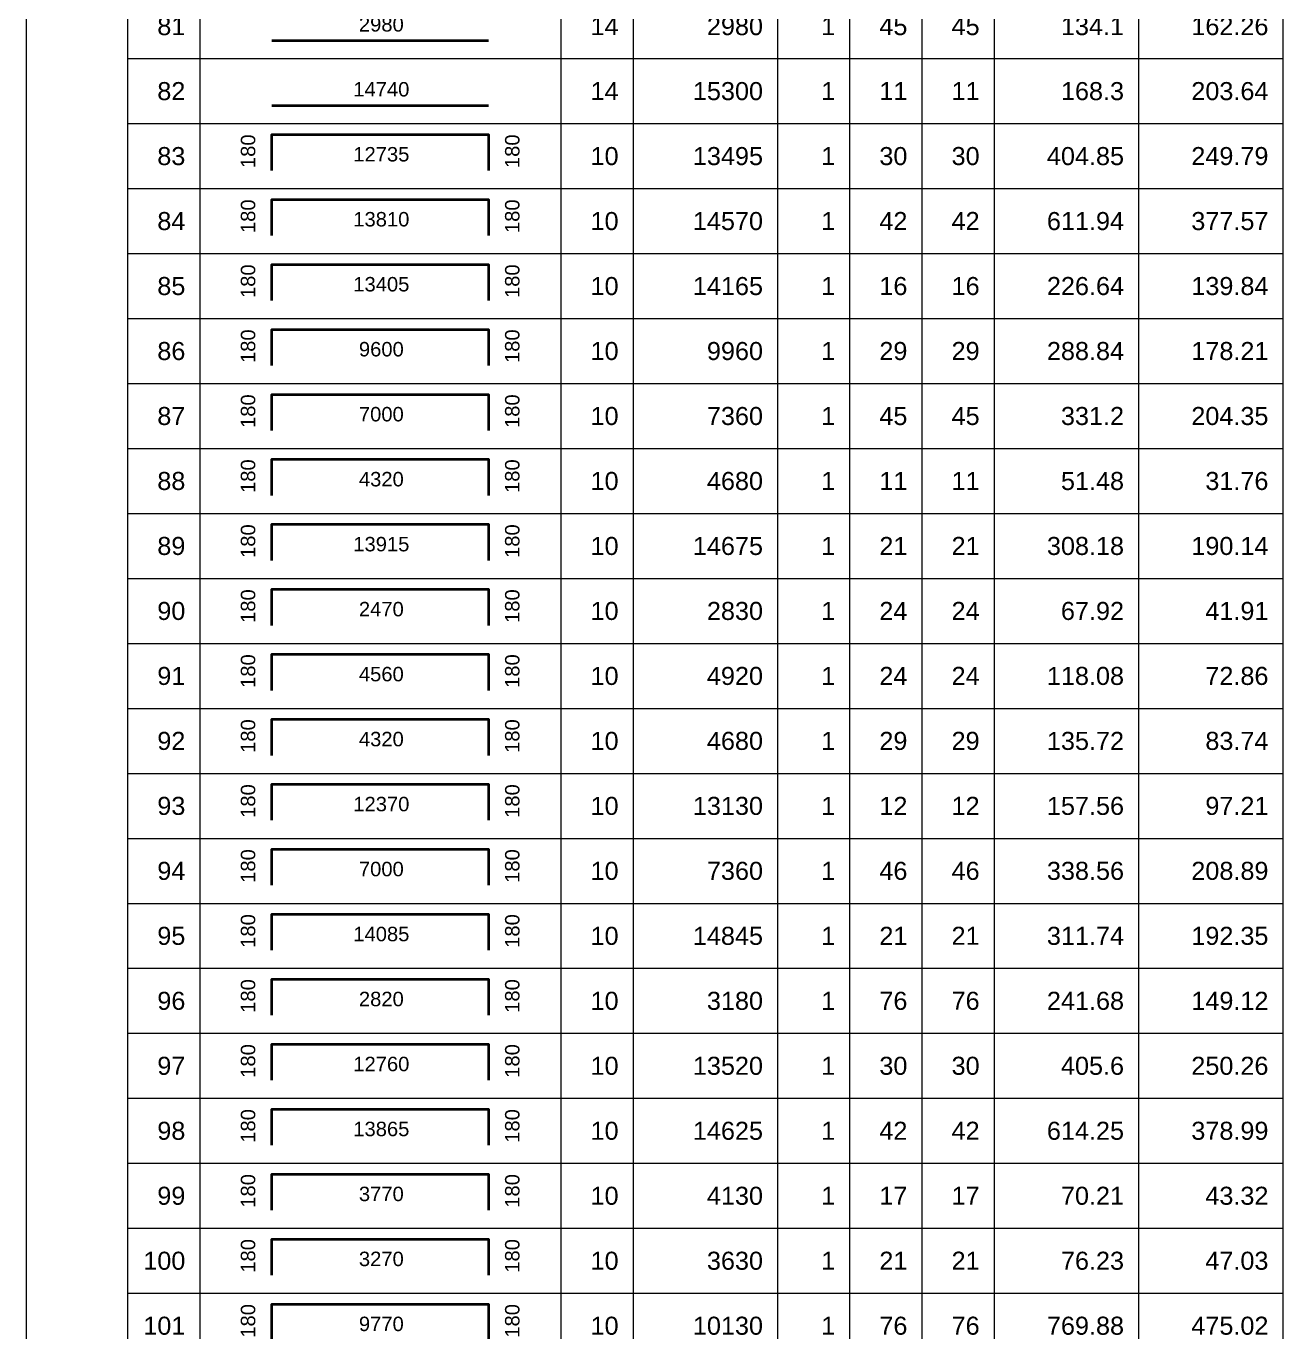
# Model space of a CAD drawing. Header units: millimetres. Extents: x -179076 to 505271, y -35502 to 114955.
# Drawn here: x -34433 to -17028, y 21562 to 39648 of the extents above; entities that cross this region are included whole.
import ezdxf
from ezdxf.enums import TextEntityAlignment as Align

# ---------------------------------------------------------------- set-up
doc = ezdxf.new("R2010")
doc.units = ezdxf.units.MM
for name, color, linetype, lineweight in [('NDC_S_REBAR', 4, 'Continuous', 35), ('NDC_S_VN TEXT', 7, 'Continuous', 20), ('NDC_Table', 3, 'Continuous', 20)]:
    doc.layers.add(name, color=color, linetype=linetype, lineweight=lineweight)
doc.styles.add('ARIAL', font='arial.ttf', dxfattribs={"width": 0.8})

# ---------------------------------------------------------------- blocks, each defined once
blk = doc.blocks.new('dang01')
at = {"layer": 'NDC_S_REBAR'}
blk.add_line((3405, -650), (6405, -650), dxfattribs=at)
at = {"layer": 'NDC_Table'}
for p, q in [((0, 0), (0, -900)), ((1405, 0), (1405, -900)), ((2405, 0), (2405, -900)), ((7405, 0), (7405, -900)), ((8405, 0), (8405, -900)), ((10405, 0), (10405, -900)), ((11405, 0), (11405, -900)), ((12405, 0), (12405, -900)), ((13405, 0), (13405, -900)), ((15405, 0), (15405, -900)), ((17405, 0), (17405, -900)), ((1405, -900), (17405, -900))]:
    blk.add_line(p, q, dxfattribs=at)
at = {"layer": 'NDC_S_VN TEXT', "style": 'ARIAL'}
for p in [(2205, -450), (8205, -450), (10205, -450), (11205, -450), (12205, -450), (13205, -450), (15205, -450), (17205, -450)]:
    blk.add_attdef('D03', text='', height=250, dxfattribs=at).set_placement(p, align=Align.MIDDLE_RIGHT)
blk.add_attdef('00000000', text='', height=200, dxfattribs=at).set_placement((4920, -425), align=Align.MIDDLE_CENTER)
blk = doc.blocks.new('dang04')
at = {"layer": 'NDC_S_REBAR'}
blk.add_lwpolyline([(3405, -650), (3405, -150), (6405, -150), (6405, -650)], dxfattribs=at)
at = {"layer": 'NDC_Table'}
for p, q in [((0, 0), (0, -900)), ((1405, 0), (1405, -900)), ((2405, 0), (2405, -900)), ((7405, 0), (7405, -900)), ((8405, 0), (8405, -900)), ((10405, 0), (10405, -900)), ((11405, 0), (11405, -900)), ((12405, 0), (12405, -900)), ((13405, 0), (13405, -900)), ((15405, 0), (15405, -900)), ((17405, 0), (17405, -900)), ((1405, -900), (17405, -900))]:
    blk.add_line(p, q, dxfattribs=at)
at = {"layer": 'NDC_S_VN TEXT', "style": 'ARIAL'}
for p in [(3073, -150), (6733, -150)]:
    blk.add_attdef('D03', text='', height=200, rotation=90, dxfattribs=at).set_placement(p, align=Align.MIDDLE_RIGHT)
for p in [(2205, -450), (8205, -450), (10205, -450), (11205, -450), (12205, -450), (13205, -450), (15205, -450), (17205, -450)]:
    blk.add_attdef('D03', text='', height=250, dxfattribs=at).set_placement(p, align=Align.MIDDLE_RIGHT)
blk.add_attdef('D03', text='', height=200, dxfattribs=at).set_placement((4920, -425), align=Align.MIDDLE_CENTER)

msp = doc.modelspace()

# ---------------------------------------------------------------- block references
at = {"layer": 'NDC_Table'}
ref = msp.add_blockref('dang01', (-34433.5, 40097.7), dxfattribs=at)
ref.add_attrib('D03', '81', dxfattribs={"layer": 'NDC_S_VN TEXT', "height": 250, "style": 'ARIAL'}).set_placement((-32228.2, 39647.7), align=Align.MIDDLE_RIGHT)
ref.add_attrib('00000000', '2980', dxfattribs={"layer": 'NDC_S_VN TEXT', "height": 200, "style": 'ARIAL'}).set_placement((-29513.9, 39673), align=Align.MIDDLE_CENTER)
ref.add_attrib('D03', '14', dxfattribs={"layer": 'NDC_S_VN TEXT', "height": 250, "style": 'ARIAL'}).set_placement((-26228.2, 39647.7), align=Align.MIDDLE_RIGHT)
ref.add_attrib('D03', '2980', dxfattribs={"layer": 'NDC_S_VN TEXT', "height": 250, "style": 'ARIAL'}).set_placement((-24228.2, 39647.7), align=Align.MIDDLE_RIGHT)
ref.add_attrib('D03', '1', dxfattribs={"layer": 'NDC_S_VN TEXT', "height": 250, "style": 'ARIAL'}).set_placement((-23228.2, 39647.7), align=Align.MIDDLE_RIGHT)
ref.add_attrib('D03', '45', dxfattribs={"layer": 'NDC_S_VN TEXT', "height": 250, "style": 'ARIAL'}).set_placement((-22228.2, 39647.7), align=Align.MIDDLE_RIGHT)
ref.add_attrib('D03', '45', dxfattribs={"layer": 'NDC_S_VN TEXT', "height": 250, "style": 'ARIAL'}).set_placement((-21228.2, 39648.1), align=Align.MIDDLE_RIGHT)
ref.add_attrib('D03', '134.1', dxfattribs={"layer": 'NDC_S_VN TEXT', "height": 250, "style": 'ARIAL'}).set_placement((-19228.2, 39647.7), align=Align.MIDDLE_RIGHT)
ref.add_attrib('D03', '162.26', dxfattribs={"layer": 'NDC_S_VN TEXT', "height": 250, "style": 'ARIAL'}).set_placement((-17228.2, 39647.7), align=Align.MIDDLE_RIGHT)
ref = msp.add_blockref('dang01', (-34433.5, 39197.7), dxfattribs=at)
ref.add_attrib('D03', '82', dxfattribs={"layer": 'NDC_S_VN TEXT', "height": 250, "style": 'ARIAL'}).set_placement((-32228.2, 38747.7), align=Align.MIDDLE_RIGHT)
ref.add_attrib('00000000', '14740', dxfattribs={"layer": 'NDC_S_VN TEXT', "height": 200, "style": 'ARIAL'}).set_placement((-29513.9, 38773), align=Align.MIDDLE_CENTER)
ref.add_attrib('D03', '14', dxfattribs={"layer": 'NDC_S_VN TEXT', "height": 250, "style": 'ARIAL'}).set_placement((-26228.2, 38747.7), align=Align.MIDDLE_RIGHT)
ref.add_attrib('D03', '15300', dxfattribs={"layer": 'NDC_S_VN TEXT', "height": 250, "style": 'ARIAL'}).set_placement((-24228.2, 38747.7), align=Align.MIDDLE_RIGHT)
ref.add_attrib('D03', '1', dxfattribs={"layer": 'NDC_S_VN TEXT', "height": 250, "style": 'ARIAL'}).set_placement((-23228.2, 38747.7), align=Align.MIDDLE_RIGHT)
ref.add_attrib('D03', '11', dxfattribs={"layer": 'NDC_S_VN TEXT', "height": 250, "style": 'ARIAL'}).set_placement((-22228.2, 38747.7), align=Align.MIDDLE_RIGHT)
ref.add_attrib('D03', '11', dxfattribs={"layer": 'NDC_S_VN TEXT', "height": 250, "style": 'ARIAL'}).set_placement((-21228.2, 38748.1), align=Align.MIDDLE_RIGHT)
ref.add_attrib('D03', '168.3', dxfattribs={"layer": 'NDC_S_VN TEXT', "height": 250, "style": 'ARIAL'}).set_placement((-19228.2, 38747.7), align=Align.MIDDLE_RIGHT)
ref.add_attrib('D03', '203.64', dxfattribs={"layer": 'NDC_S_VN TEXT', "height": 250, "style": 'ARIAL'}).set_placement((-17228.2, 38747.7), align=Align.MIDDLE_RIGHT)
ref = msp.add_blockref('dang04', (-34433.5, 38297.7), dxfattribs=at)
ref.add_attrib('D03', '83', dxfattribs={"layer": 'NDC_S_VN TEXT', "height": 250, "style": 'ARIAL'}).set_placement((-32228.2, 37847.7), align=Align.MIDDLE_RIGHT)
ref.add_attrib('D03', '180', dxfattribs={"layer": 'NDC_S_VN TEXT', "height": 200, "rotation": 90, "style": 'ARIAL'}).set_placement((-31360.1, 38147.7), align=Align.MIDDLE_RIGHT)
ref.add_attrib('D03', '12735', dxfattribs={"layer": 'NDC_S_VN TEXT', "height": 200, "style": 'ARIAL'}).set_placement((-29513.9, 37873), align=Align.MIDDLE_CENTER)
ref.add_attrib('D03', '180', dxfattribs={"layer": 'NDC_S_VN TEXT', "height": 200, "rotation": 90, "style": 'ARIAL'}).set_placement((-27701, 38147.7), align=Align.MIDDLE_RIGHT)
ref.add_attrib('D03', '10', dxfattribs={"layer": 'NDC_S_VN TEXT', "height": 250, "style": 'ARIAL'}).set_placement((-26228.2, 37847.7), align=Align.MIDDLE_RIGHT)
ref.add_attrib('D03', '13495', dxfattribs={"layer": 'NDC_S_VN TEXT', "height": 250, "style": 'ARIAL'}).set_placement((-24228.2, 37847.7), align=Align.MIDDLE_RIGHT)
ref.add_attrib('D03', '1', dxfattribs={"layer": 'NDC_S_VN TEXT', "height": 250, "style": 'ARIAL'}).set_placement((-23228.2, 37847.7), align=Align.MIDDLE_RIGHT)
ref.add_attrib('D03', '30', dxfattribs={"layer": 'NDC_S_VN TEXT', "height": 250, "style": 'ARIAL'}).set_placement((-22228.2, 37847.7), align=Align.MIDDLE_RIGHT)
ref.add_attrib('D03', '30', dxfattribs={"layer": 'NDC_S_VN TEXT', "height": 250, "style": 'ARIAL'}).set_placement((-21228.2, 37848.1), align=Align.MIDDLE_RIGHT)
ref.add_attrib('D03', '404.85', dxfattribs={"layer": 'NDC_S_VN TEXT', "height": 250, "style": 'ARIAL'}).set_placement((-19228.2, 37847.7), align=Align.MIDDLE_RIGHT)
ref.add_attrib('D03', '249.79', dxfattribs={"layer": 'NDC_S_VN TEXT', "height": 250, "style": 'ARIAL'}).set_placement((-17228.2, 37847.7), align=Align.MIDDLE_RIGHT)
ref = msp.add_blockref('dang04', (-34433.5, 37397.7), dxfattribs=at)
ref.add_attrib('D03', '84', dxfattribs={"layer": 'NDC_S_VN TEXT', "height": 250, "style": 'ARIAL'}).set_placement((-32228.2, 36947.7), align=Align.MIDDLE_RIGHT)
ref.add_attrib('D03', '180', dxfattribs={"layer": 'NDC_S_VN TEXT', "height": 200, "rotation": 90, "style": 'ARIAL'}).set_placement((-31360.1, 37247.7), align=Align.MIDDLE_RIGHT)
ref.add_attrib('D03', '13810', dxfattribs={"layer": 'NDC_S_VN TEXT', "height": 200, "style": 'ARIAL'}).set_placement((-29513.9, 36973), align=Align.MIDDLE_CENTER)
ref.add_attrib('D03', '180', dxfattribs={"layer": 'NDC_S_VN TEXT', "height": 200, "rotation": 90, "style": 'ARIAL'}).set_placement((-27701, 37247.7), align=Align.MIDDLE_RIGHT)
ref.add_attrib('D03', '10', dxfattribs={"layer": 'NDC_S_VN TEXT', "height": 250, "style": 'ARIAL'}).set_placement((-26228.2, 36947.7), align=Align.MIDDLE_RIGHT)
ref.add_attrib('D03', '14570', dxfattribs={"layer": 'NDC_S_VN TEXT', "height": 250, "style": 'ARIAL'}).set_placement((-24228.2, 36947.7), align=Align.MIDDLE_RIGHT)
ref.add_attrib('D03', '1', dxfattribs={"layer": 'NDC_S_VN TEXT', "height": 250, "style": 'ARIAL'}).set_placement((-23228.2, 36947.7), align=Align.MIDDLE_RIGHT)
ref.add_attrib('D03', '42', dxfattribs={"layer": 'NDC_S_VN TEXT', "height": 250, "style": 'ARIAL'}).set_placement((-22228.2, 36947.7), align=Align.MIDDLE_RIGHT)
ref.add_attrib('D03', '42', dxfattribs={"layer": 'NDC_S_VN TEXT', "height": 250, "style": 'ARIAL'}).set_placement((-21228.2, 36948.1), align=Align.MIDDLE_RIGHT)
ref.add_attrib('D03', '611.94', dxfattribs={"layer": 'NDC_S_VN TEXT', "height": 250, "style": 'ARIAL'}).set_placement((-19228.2, 36947.7), align=Align.MIDDLE_RIGHT)
ref.add_attrib('D03', '377.57', dxfattribs={"layer": 'NDC_S_VN TEXT', "height": 250, "style": 'ARIAL'}).set_placement((-17228.2, 36947.7), align=Align.MIDDLE_RIGHT)
ref = msp.add_blockref('dang04', (-34433.5, 36497.7), dxfattribs=at)
ref.add_attrib('D03', '85', dxfattribs={"layer": 'NDC_S_VN TEXT', "height": 250, "style": 'ARIAL'}).set_placement((-32228.2, 36047.7), align=Align.MIDDLE_RIGHT)
ref.add_attrib('D03', '180', dxfattribs={"layer": 'NDC_S_VN TEXT', "height": 200, "rotation": 90, "style": 'ARIAL'}).set_placement((-31360.1, 36347.7), align=Align.MIDDLE_RIGHT)
ref.add_attrib('D03', '13405', dxfattribs={"layer": 'NDC_S_VN TEXT', "height": 200, "style": 'ARIAL'}).set_placement((-29513.9, 36073), align=Align.MIDDLE_CENTER)
ref.add_attrib('D03', '180', dxfattribs={"layer": 'NDC_S_VN TEXT', "height": 200, "rotation": 90, "style": 'ARIAL'}).set_placement((-27701, 36347.7), align=Align.MIDDLE_RIGHT)
ref.add_attrib('D03', '10', dxfattribs={"layer": 'NDC_S_VN TEXT', "height": 250, "style": 'ARIAL'}).set_placement((-26228.2, 36047.7), align=Align.MIDDLE_RIGHT)
ref.add_attrib('D03', '14165', dxfattribs={"layer": 'NDC_S_VN TEXT', "height": 250, "style": 'ARIAL'}).set_placement((-24228.2, 36047.7), align=Align.MIDDLE_RIGHT)
ref.add_attrib('D03', '1', dxfattribs={"layer": 'NDC_S_VN TEXT', "height": 250, "style": 'ARIAL'}).set_placement((-23228.2, 36047.7), align=Align.MIDDLE_RIGHT)
ref.add_attrib('D03', '16', dxfattribs={"layer": 'NDC_S_VN TEXT', "height": 250, "style": 'ARIAL'}).set_placement((-22228.2, 36047.7), align=Align.MIDDLE_RIGHT)
ref.add_attrib('D03', '16', dxfattribs={"layer": 'NDC_S_VN TEXT', "height": 250, "style": 'ARIAL'}).set_placement((-21228.2, 36048.1), align=Align.MIDDLE_RIGHT)
ref.add_attrib('D03', '226.64', dxfattribs={"layer": 'NDC_S_VN TEXT', "height": 250, "style": 'ARIAL'}).set_placement((-19228.2, 36047.7), align=Align.MIDDLE_RIGHT)
ref.add_attrib('D03', '139.84', dxfattribs={"layer": 'NDC_S_VN TEXT', "height": 250, "style": 'ARIAL'}).set_placement((-17228.2, 36047.7), align=Align.MIDDLE_RIGHT)
ref = msp.add_blockref('dang04', (-34433.5, 35597.7), dxfattribs=at)
ref.add_attrib('D03', '86', dxfattribs={"layer": 'NDC_S_VN TEXT', "height": 250, "style": 'ARIAL'}).set_placement((-32228.2, 35147.7), align=Align.MIDDLE_RIGHT)
ref.add_attrib('D03', '180', dxfattribs={"layer": 'NDC_S_VN TEXT', "height": 200, "rotation": 90, "style": 'ARIAL'}).set_placement((-31360.1, 35447.7), align=Align.MIDDLE_RIGHT)
ref.add_attrib('D03', '9600', dxfattribs={"layer": 'NDC_S_VN TEXT', "height": 200, "style": 'ARIAL'}).set_placement((-29513.9, 35173), align=Align.MIDDLE_CENTER)
ref.add_attrib('D03', '180', dxfattribs={"layer": 'NDC_S_VN TEXT', "height": 200, "rotation": 90, "style": 'ARIAL'}).set_placement((-27701, 35447.7), align=Align.MIDDLE_RIGHT)
ref.add_attrib('D03', '10', dxfattribs={"layer": 'NDC_S_VN TEXT', "height": 250, "style": 'ARIAL'}).set_placement((-26228.2, 35147.7), align=Align.MIDDLE_RIGHT)
ref.add_attrib('D03', '9960', dxfattribs={"layer": 'NDC_S_VN TEXT', "height": 250, "style": 'ARIAL'}).set_placement((-24228.2, 35147.7), align=Align.MIDDLE_RIGHT)
ref.add_attrib('D03', '1', dxfattribs={"layer": 'NDC_S_VN TEXT', "height": 250, "style": 'ARIAL'}).set_placement((-23228.2, 35147.7), align=Align.MIDDLE_RIGHT)
ref.add_attrib('D03', '29', dxfattribs={"layer": 'NDC_S_VN TEXT', "height": 250, "style": 'ARIAL'}).set_placement((-22228.2, 35147.7), align=Align.MIDDLE_RIGHT)
ref.add_attrib('D03', '29', dxfattribs={"layer": 'NDC_S_VN TEXT', "height": 250, "style": 'ARIAL'}).set_placement((-21228.2, 35148.1), align=Align.MIDDLE_RIGHT)
ref.add_attrib('D03', '288.84', dxfattribs={"layer": 'NDC_S_VN TEXT', "height": 250, "style": 'ARIAL'}).set_placement((-19228.2, 35147.7), align=Align.MIDDLE_RIGHT)
ref.add_attrib('D03', '178.21', dxfattribs={"layer": 'NDC_S_VN TEXT', "height": 250, "style": 'ARIAL'}).set_placement((-17228.2, 35147.7), align=Align.MIDDLE_RIGHT)
ref = msp.add_blockref('dang04', (-34433.5, 34697.7), dxfattribs=at)
ref.add_attrib('D03', '87', dxfattribs={"layer": 'NDC_S_VN TEXT', "height": 250, "style": 'ARIAL'}).set_placement((-32228.2, 34247.7), align=Align.MIDDLE_RIGHT)
ref.add_attrib('D03', '180', dxfattribs={"layer": 'NDC_S_VN TEXT', "height": 200, "rotation": 90, "style": 'ARIAL'}).set_placement((-31360.1, 34547.7), align=Align.MIDDLE_RIGHT)
ref.add_attrib('D03', '7000', dxfattribs={"layer": 'NDC_S_VN TEXT', "height": 200, "style": 'ARIAL'}).set_placement((-29513.9, 34273), align=Align.MIDDLE_CENTER)
ref.add_attrib('D03', '180', dxfattribs={"layer": 'NDC_S_VN TEXT', "height": 200, "rotation": 90, "style": 'ARIAL'}).set_placement((-27701, 34547.7), align=Align.MIDDLE_RIGHT)
ref.add_attrib('D03', '10', dxfattribs={"layer": 'NDC_S_VN TEXT', "height": 250, "style": 'ARIAL'}).set_placement((-26228.2, 34247.7), align=Align.MIDDLE_RIGHT)
ref.add_attrib('D03', '7360', dxfattribs={"layer": 'NDC_S_VN TEXT', "height": 250, "style": 'ARIAL'}).set_placement((-24228.2, 34247.7), align=Align.MIDDLE_RIGHT)
ref.add_attrib('D03', '1', dxfattribs={"layer": 'NDC_S_VN TEXT', "height": 250, "style": 'ARIAL'}).set_placement((-23228.2, 34247.7), align=Align.MIDDLE_RIGHT)
ref.add_attrib('D03', '45', dxfattribs={"layer": 'NDC_S_VN TEXT', "height": 250, "style": 'ARIAL'}).set_placement((-22228.2, 34247.7), align=Align.MIDDLE_RIGHT)
ref.add_attrib('D03', '45', dxfattribs={"layer": 'NDC_S_VN TEXT', "height": 250, "style": 'ARIAL'}).set_placement((-21228.2, 34248.1), align=Align.MIDDLE_RIGHT)
ref.add_attrib('D03', '331.2', dxfattribs={"layer": 'NDC_S_VN TEXT', "height": 250, "style": 'ARIAL'}).set_placement((-19228.2, 34247.7), align=Align.MIDDLE_RIGHT)
ref.add_attrib('D03', '204.35', dxfattribs={"layer": 'NDC_S_VN TEXT', "height": 250, "style": 'ARIAL'}).set_placement((-17228.2, 34247.7), align=Align.MIDDLE_RIGHT)
ref = msp.add_blockref('dang04', (-34433.5, 33797.7), dxfattribs=at)
ref.add_attrib('D03', '88', dxfattribs={"layer": 'NDC_S_VN TEXT', "height": 250, "style": 'ARIAL'}).set_placement((-32228.2, 33347.7), align=Align.MIDDLE_RIGHT)
ref.add_attrib('D03', '180', dxfattribs={"layer": 'NDC_S_VN TEXT', "height": 200, "rotation": 90, "style": 'ARIAL'}).set_placement((-31360.1, 33647.7), align=Align.MIDDLE_RIGHT)
ref.add_attrib('D03', '4320', dxfattribs={"layer": 'NDC_S_VN TEXT', "height": 200, "style": 'ARIAL'}).set_placement((-29513.9, 33373), align=Align.MIDDLE_CENTER)
ref.add_attrib('D03', '180', dxfattribs={"layer": 'NDC_S_VN TEXT', "height": 200, "rotation": 90, "style": 'ARIAL'}).set_placement((-27701, 33647.7), align=Align.MIDDLE_RIGHT)
ref.add_attrib('D03', '10', dxfattribs={"layer": 'NDC_S_VN TEXT', "height": 250, "style": 'ARIAL'}).set_placement((-26228.2, 33347.7), align=Align.MIDDLE_RIGHT)
ref.add_attrib('D03', '4680', dxfattribs={"layer": 'NDC_S_VN TEXT', "height": 250, "style": 'ARIAL'}).set_placement((-24228.2, 33347.7), align=Align.MIDDLE_RIGHT)
ref.add_attrib('D03', '1', dxfattribs={"layer": 'NDC_S_VN TEXT', "height": 250, "style": 'ARIAL'}).set_placement((-23228.2, 33347.7), align=Align.MIDDLE_RIGHT)
ref.add_attrib('D03', '11', dxfattribs={"layer": 'NDC_S_VN TEXT', "height": 250, "style": 'ARIAL'}).set_placement((-22228.2, 33347.7), align=Align.MIDDLE_RIGHT)
ref.add_attrib('D03', '11', dxfattribs={"layer": 'NDC_S_VN TEXT', "height": 250, "style": 'ARIAL'}).set_placement((-21228.2, 33348.1), align=Align.MIDDLE_RIGHT)
ref.add_attrib('D03', '51.48', dxfattribs={"layer": 'NDC_S_VN TEXT', "height": 250, "style": 'ARIAL'}).set_placement((-19228.2, 33347.7), align=Align.MIDDLE_RIGHT)
ref.add_attrib('D03', '31.76', dxfattribs={"layer": 'NDC_S_VN TEXT', "height": 250, "style": 'ARIAL'}).set_placement((-17228.2, 33347.7), align=Align.MIDDLE_RIGHT)
ref = msp.add_blockref('dang04', (-34433.5, 32897.7), dxfattribs=at)
ref.add_attrib('D03', '89', dxfattribs={"layer": 'NDC_S_VN TEXT', "height": 250, "style": 'ARIAL'}).set_placement((-32228.2, 32447.7), align=Align.MIDDLE_RIGHT)
ref.add_attrib('D03', '180', dxfattribs={"layer": 'NDC_S_VN TEXT', "height": 200, "rotation": 90, "style": 'ARIAL'}).set_placement((-31360.1, 32747.7), align=Align.MIDDLE_RIGHT)
ref.add_attrib('D03', '13915', dxfattribs={"layer": 'NDC_S_VN TEXT', "height": 200, "style": 'ARIAL'}).set_placement((-29513.9, 32473), align=Align.MIDDLE_CENTER)
ref.add_attrib('D03', '180', dxfattribs={"layer": 'NDC_S_VN TEXT', "height": 200, "rotation": 90, "style": 'ARIAL'}).set_placement((-27701, 32747.7), align=Align.MIDDLE_RIGHT)
ref.add_attrib('D03', '10', dxfattribs={"layer": 'NDC_S_VN TEXT', "height": 250, "style": 'ARIAL'}).set_placement((-26228.2, 32447.7), align=Align.MIDDLE_RIGHT)
ref.add_attrib('D03', '14675', dxfattribs={"layer": 'NDC_S_VN TEXT', "height": 250, "style": 'ARIAL'}).set_placement((-24228.2, 32447.7), align=Align.MIDDLE_RIGHT)
ref.add_attrib('D03', '1', dxfattribs={"layer": 'NDC_S_VN TEXT', "height": 250, "style": 'ARIAL'}).set_placement((-23228.2, 32447.7), align=Align.MIDDLE_RIGHT)
ref.add_attrib('D03', '21', dxfattribs={"layer": 'NDC_S_VN TEXT', "height": 250, "style": 'ARIAL'}).set_placement((-22228.2, 32447.7), align=Align.MIDDLE_RIGHT)
ref.add_attrib('D03', '21', dxfattribs={"layer": 'NDC_S_VN TEXT', "height": 250, "style": 'ARIAL'}).set_placement((-21228.2, 32448.1), align=Align.MIDDLE_RIGHT)
ref.add_attrib('D03', '308.18', dxfattribs={"layer": 'NDC_S_VN TEXT', "height": 250, "style": 'ARIAL'}).set_placement((-19228.2, 32447.7), align=Align.MIDDLE_RIGHT)
ref.add_attrib('D03', '190.14', dxfattribs={"layer": 'NDC_S_VN TEXT', "height": 250, "style": 'ARIAL'}).set_placement((-17228.2, 32447.7), align=Align.MIDDLE_RIGHT)
ref = msp.add_blockref('dang04', (-34433.5, 31997.7), dxfattribs=at)
ref.add_attrib('D03', '90', dxfattribs={"layer": 'NDC_S_VN TEXT', "height": 250, "style": 'ARIAL'}).set_placement((-32228.2, 31547.7), align=Align.MIDDLE_RIGHT)
ref.add_attrib('D03', '180', dxfattribs={"layer": 'NDC_S_VN TEXT', "height": 200, "rotation": 90, "style": 'ARIAL'}).set_placement((-31360.1, 31847.7), align=Align.MIDDLE_RIGHT)
ref.add_attrib('D03', '2470', dxfattribs={"layer": 'NDC_S_VN TEXT', "height": 200, "style": 'ARIAL'}).set_placement((-29513.9, 31573), align=Align.MIDDLE_CENTER)
ref.add_attrib('D03', '180', dxfattribs={"layer": 'NDC_S_VN TEXT', "height": 200, "rotation": 90, "style": 'ARIAL'}).set_placement((-27701, 31847.7), align=Align.MIDDLE_RIGHT)
ref.add_attrib('D03', '10', dxfattribs={"layer": 'NDC_S_VN TEXT', "height": 250, "style": 'ARIAL'}).set_placement((-26228.2, 31547.7), align=Align.MIDDLE_RIGHT)
ref.add_attrib('D03', '2830', dxfattribs={"layer": 'NDC_S_VN TEXT', "height": 250, "style": 'ARIAL'}).set_placement((-24228.2, 31547.7), align=Align.MIDDLE_RIGHT)
ref.add_attrib('D03', '1', dxfattribs={"layer": 'NDC_S_VN TEXT', "height": 250, "style": 'ARIAL'}).set_placement((-23228.2, 31547.7), align=Align.MIDDLE_RIGHT)
ref.add_attrib('D03', '24', dxfattribs={"layer": 'NDC_S_VN TEXT', "height": 250, "style": 'ARIAL'}).set_placement((-22228.2, 31547.7), align=Align.MIDDLE_RIGHT)
ref.add_attrib('D03', '24', dxfattribs={"layer": 'NDC_S_VN TEXT', "height": 250, "style": 'ARIAL'}).set_placement((-21228.2, 31548.1), align=Align.MIDDLE_RIGHT)
ref.add_attrib('D03', '67.92', dxfattribs={"layer": 'NDC_S_VN TEXT', "height": 250, "style": 'ARIAL'}).set_placement((-19228.2, 31547.7), align=Align.MIDDLE_RIGHT)
ref.add_attrib('D03', '41.91', dxfattribs={"layer": 'NDC_S_VN TEXT', "height": 250, "style": 'ARIAL'}).set_placement((-17228.2, 31547.7), align=Align.MIDDLE_RIGHT)
ref = msp.add_blockref('dang04', (-34433.5, 31097.7), dxfattribs=at)
ref.add_attrib('D03', '91', dxfattribs={"layer": 'NDC_S_VN TEXT', "height": 250, "style": 'ARIAL'}).set_placement((-32228.2, 30647.7), align=Align.MIDDLE_RIGHT)
ref.add_attrib('D03', '180', dxfattribs={"layer": 'NDC_S_VN TEXT', "height": 200, "rotation": 90, "style": 'ARIAL'}).set_placement((-31360.1, 30947.7), align=Align.MIDDLE_RIGHT)
ref.add_attrib('D03', '4560', dxfattribs={"layer": 'NDC_S_VN TEXT', "height": 200, "style": 'ARIAL'}).set_placement((-29513.9, 30673), align=Align.MIDDLE_CENTER)
ref.add_attrib('D03', '180', dxfattribs={"layer": 'NDC_S_VN TEXT', "height": 200, "rotation": 90, "style": 'ARIAL'}).set_placement((-27701, 30947.7), align=Align.MIDDLE_RIGHT)
ref.add_attrib('D03', '10', dxfattribs={"layer": 'NDC_S_VN TEXT', "height": 250, "style": 'ARIAL'}).set_placement((-26228.2, 30647.7), align=Align.MIDDLE_RIGHT)
ref.add_attrib('D03', '4920', dxfattribs={"layer": 'NDC_S_VN TEXT', "height": 250, "style": 'ARIAL'}).set_placement((-24228.2, 30647.7), align=Align.MIDDLE_RIGHT)
ref.add_attrib('D03', '1', dxfattribs={"layer": 'NDC_S_VN TEXT', "height": 250, "style": 'ARIAL'}).set_placement((-23228.2, 30647.7), align=Align.MIDDLE_RIGHT)
ref.add_attrib('D03', '24', dxfattribs={"layer": 'NDC_S_VN TEXT', "height": 250, "style": 'ARIAL'}).set_placement((-22228.2, 30647.7), align=Align.MIDDLE_RIGHT)
ref.add_attrib('D03', '24', dxfattribs={"layer": 'NDC_S_VN TEXT', "height": 250, "style": 'ARIAL'}).set_placement((-21228.2, 30648.1), align=Align.MIDDLE_RIGHT)
ref.add_attrib('D03', '118.08', dxfattribs={"layer": 'NDC_S_VN TEXT', "height": 250, "style": 'ARIAL'}).set_placement((-19228.2, 30647.7), align=Align.MIDDLE_RIGHT)
ref.add_attrib('D03', '72.86', dxfattribs={"layer": 'NDC_S_VN TEXT', "height": 250, "style": 'ARIAL'}).set_placement((-17228.2, 30647.7), align=Align.MIDDLE_RIGHT)
ref = msp.add_blockref('dang04', (-34433.5, 30197.7), dxfattribs=at)
ref.add_attrib('D03', '92', dxfattribs={"layer": 'NDC_S_VN TEXT', "height": 250, "style": 'ARIAL'}).set_placement((-32228.2, 29747.7), align=Align.MIDDLE_RIGHT)
ref.add_attrib('D03', '180', dxfattribs={"layer": 'NDC_S_VN TEXT', "height": 200, "rotation": 90, "style": 'ARIAL'}).set_placement((-31360.1, 30047.7), align=Align.MIDDLE_RIGHT)
ref.add_attrib('D03', '4320', dxfattribs={"layer": 'NDC_S_VN TEXT', "height": 200, "style": 'ARIAL'}).set_placement((-29513.9, 29773), align=Align.MIDDLE_CENTER)
ref.add_attrib('D03', '180', dxfattribs={"layer": 'NDC_S_VN TEXT', "height": 200, "rotation": 90, "style": 'ARIAL'}).set_placement((-27701, 30047.7), align=Align.MIDDLE_RIGHT)
ref.add_attrib('D03', '10', dxfattribs={"layer": 'NDC_S_VN TEXT', "height": 250, "style": 'ARIAL'}).set_placement((-26228.2, 29747.7), align=Align.MIDDLE_RIGHT)
ref.add_attrib('D03', '4680', dxfattribs={"layer": 'NDC_S_VN TEXT', "height": 250, "style": 'ARIAL'}).set_placement((-24228.2, 29747.7), align=Align.MIDDLE_RIGHT)
ref.add_attrib('D03', '1', dxfattribs={"layer": 'NDC_S_VN TEXT', "height": 250, "style": 'ARIAL'}).set_placement((-23228.2, 29747.7), align=Align.MIDDLE_RIGHT)
ref.add_attrib('D03', '29', dxfattribs={"layer": 'NDC_S_VN TEXT', "height": 250, "style": 'ARIAL'}).set_placement((-22228.2, 29747.7), align=Align.MIDDLE_RIGHT)
ref.add_attrib('D03', '29', dxfattribs={"layer": 'NDC_S_VN TEXT', "height": 250, "style": 'ARIAL'}).set_placement((-21228.2, 29748.1), align=Align.MIDDLE_RIGHT)
ref.add_attrib('D03', '135.72', dxfattribs={"layer": 'NDC_S_VN TEXT', "height": 250, "style": 'ARIAL'}).set_placement((-19228.2, 29747.7), align=Align.MIDDLE_RIGHT)
ref.add_attrib('D03', '83.74', dxfattribs={"layer": 'NDC_S_VN TEXT', "height": 250, "style": 'ARIAL'}).set_placement((-17228.2, 29747.7), align=Align.MIDDLE_RIGHT)
ref = msp.add_blockref('dang04', (-34433.5, 29297.7), dxfattribs=at)
ref.add_attrib('D03', '93', dxfattribs={"layer": 'NDC_S_VN TEXT', "height": 250, "style": 'ARIAL'}).set_placement((-32228.2, 28847.7), align=Align.MIDDLE_RIGHT)
ref.add_attrib('D03', '180', dxfattribs={"layer": 'NDC_S_VN TEXT', "height": 200, "rotation": 90, "style": 'ARIAL'}).set_placement((-31360.1, 29147.7), align=Align.MIDDLE_RIGHT)
ref.add_attrib('D03', '12370', dxfattribs={"layer": 'NDC_S_VN TEXT', "height": 200, "style": 'ARIAL'}).set_placement((-29513.9, 28873), align=Align.MIDDLE_CENTER)
ref.add_attrib('D03', '180', dxfattribs={"layer": 'NDC_S_VN TEXT', "height": 200, "rotation": 90, "style": 'ARIAL'}).set_placement((-27701, 29147.7), align=Align.MIDDLE_RIGHT)
ref.add_attrib('D03', '10', dxfattribs={"layer": 'NDC_S_VN TEXT', "height": 250, "style": 'ARIAL'}).set_placement((-26228.2, 28847.7), align=Align.MIDDLE_RIGHT)
ref.add_attrib('D03', '13130', dxfattribs={"layer": 'NDC_S_VN TEXT', "height": 250, "style": 'ARIAL'}).set_placement((-24228.2, 28847.7), align=Align.MIDDLE_RIGHT)
ref.add_attrib('D03', '1', dxfattribs={"layer": 'NDC_S_VN TEXT', "height": 250, "style": 'ARIAL'}).set_placement((-23228.2, 28847.7), align=Align.MIDDLE_RIGHT)
ref.add_attrib('D03', '12', dxfattribs={"layer": 'NDC_S_VN TEXT', "height": 250, "style": 'ARIAL'}).set_placement((-22228.2, 28847.7), align=Align.MIDDLE_RIGHT)
ref.add_attrib('D03', '12', dxfattribs={"layer": 'NDC_S_VN TEXT', "height": 250, "style": 'ARIAL'}).set_placement((-21228.2, 28848.1), align=Align.MIDDLE_RIGHT)
ref.add_attrib('D03', '157.56', dxfattribs={"layer": 'NDC_S_VN TEXT', "height": 250, "style": 'ARIAL'}).set_placement((-19228.2, 28847.7), align=Align.MIDDLE_RIGHT)
ref.add_attrib('D03', '97.21', dxfattribs={"layer": 'NDC_S_VN TEXT', "height": 250, "style": 'ARIAL'}).set_placement((-17228.2, 28847.7), align=Align.MIDDLE_RIGHT)
ref = msp.add_blockref('dang04', (-34433.5, 28397.7), dxfattribs=at)
ref.add_attrib('D03', '94', dxfattribs={"layer": 'NDC_S_VN TEXT', "height": 250, "style": 'ARIAL'}).set_placement((-32228.2, 27947.7), align=Align.MIDDLE_RIGHT)
ref.add_attrib('D03', '180', dxfattribs={"layer": 'NDC_S_VN TEXT', "height": 200, "rotation": 90, "style": 'ARIAL'}).set_placement((-31360.1, 28247.7), align=Align.MIDDLE_RIGHT)
ref.add_attrib('D03', '7000', dxfattribs={"layer": 'NDC_S_VN TEXT', "height": 200, "style": 'ARIAL'}).set_placement((-29513.9, 27973), align=Align.MIDDLE_CENTER)
ref.add_attrib('D03', '180', dxfattribs={"layer": 'NDC_S_VN TEXT', "height": 200, "rotation": 90, "style": 'ARIAL'}).set_placement((-27701, 28247.7), align=Align.MIDDLE_RIGHT)
ref.add_attrib('D03', '10', dxfattribs={"layer": 'NDC_S_VN TEXT', "height": 250, "style": 'ARIAL'}).set_placement((-26228.2, 27947.7), align=Align.MIDDLE_RIGHT)
ref.add_attrib('D03', '7360', dxfattribs={"layer": 'NDC_S_VN TEXT', "height": 250, "style": 'ARIAL'}).set_placement((-24228.2, 27947.7), align=Align.MIDDLE_RIGHT)
ref.add_attrib('D03', '1', dxfattribs={"layer": 'NDC_S_VN TEXT', "height": 250, "style": 'ARIAL'}).set_placement((-23228.2, 27947.7), align=Align.MIDDLE_RIGHT)
ref.add_attrib('D03', '46', dxfattribs={"layer": 'NDC_S_VN TEXT', "height": 250, "style": 'ARIAL'}).set_placement((-22228.2, 27947.7), align=Align.MIDDLE_RIGHT)
ref.add_attrib('D03', '46', dxfattribs={"layer": 'NDC_S_VN TEXT', "height": 250, "style": 'ARIAL'}).set_placement((-21228.2, 27948.1), align=Align.MIDDLE_RIGHT)
ref.add_attrib('D03', '338.56', dxfattribs={"layer": 'NDC_S_VN TEXT', "height": 250, "style": 'ARIAL'}).set_placement((-19228.2, 27947.7), align=Align.MIDDLE_RIGHT)
ref.add_attrib('D03', '208.89', dxfattribs={"layer": 'NDC_S_VN TEXT', "height": 250, "style": 'ARIAL'}).set_placement((-17228.2, 27947.7), align=Align.MIDDLE_RIGHT)
ref = msp.add_blockref('dang04', (-34433.5, 27497.7), dxfattribs=at)
ref.add_attrib('D03', '95', dxfattribs={"layer": 'NDC_S_VN TEXT', "height": 250, "style": 'ARIAL'}).set_placement((-32228.2, 27047.7), align=Align.MIDDLE_RIGHT)
ref.add_attrib('D03', '180', dxfattribs={"layer": 'NDC_S_VN TEXT', "height": 200, "rotation": 90, "style": 'ARIAL'}).set_placement((-31360.1, 27347.7), align=Align.MIDDLE_RIGHT)
ref.add_attrib('D03', '14085', dxfattribs={"layer": 'NDC_S_VN TEXT', "height": 200, "style": 'ARIAL'}).set_placement((-29513.9, 27073), align=Align.MIDDLE_CENTER)
ref.add_attrib('D03', '180', dxfattribs={"layer": 'NDC_S_VN TEXT', "height": 200, "rotation": 90, "style": 'ARIAL'}).set_placement((-27701, 27347.7), align=Align.MIDDLE_RIGHT)
ref.add_attrib('D03', '10', dxfattribs={"layer": 'NDC_S_VN TEXT', "height": 250, "style": 'ARIAL'}).set_placement((-26228.2, 27047.7), align=Align.MIDDLE_RIGHT)
ref.add_attrib('D03', '14845', dxfattribs={"layer": 'NDC_S_VN TEXT', "height": 250, "style": 'ARIAL'}).set_placement((-24228.2, 27047.7), align=Align.MIDDLE_RIGHT)
ref.add_attrib('D03', '1', dxfattribs={"layer": 'NDC_S_VN TEXT', "height": 250, "style": 'ARIAL'}).set_placement((-23228.2, 27047.7), align=Align.MIDDLE_RIGHT)
ref.add_attrib('D03', '21', dxfattribs={"layer": 'NDC_S_VN TEXT', "height": 250, "style": 'ARIAL'}).set_placement((-22228.2, 27047.7), align=Align.MIDDLE_RIGHT)
ref.add_attrib('D03', '21', dxfattribs={"layer": 'NDC_S_VN TEXT', "height": 250, "style": 'ARIAL'}).set_placement((-21228.2, 27048.1), align=Align.MIDDLE_RIGHT)
ref.add_attrib('D03', '311.74', dxfattribs={"layer": 'NDC_S_VN TEXT', "height": 250, "style": 'ARIAL'}).set_placement((-19228.2, 27047.7), align=Align.MIDDLE_RIGHT)
ref.add_attrib('D03', '192.35', dxfattribs={"layer": 'NDC_S_VN TEXT', "height": 250, "style": 'ARIAL'}).set_placement((-17228.2, 27047.7), align=Align.MIDDLE_RIGHT)
ref = msp.add_blockref('dang04', (-34433.5, 26597.7), dxfattribs=at)
ref.add_attrib('D03', '96', dxfattribs={"layer": 'NDC_S_VN TEXT', "height": 250, "style": 'ARIAL'}).set_placement((-32228.2, 26147.7), align=Align.MIDDLE_RIGHT)
ref.add_attrib('D03', '180', dxfattribs={"layer": 'NDC_S_VN TEXT', "height": 200, "rotation": 90, "style": 'ARIAL'}).set_placement((-31360.1, 26447.7), align=Align.MIDDLE_RIGHT)
ref.add_attrib('D03', '2820', dxfattribs={"layer": 'NDC_S_VN TEXT', "height": 200, "style": 'ARIAL'}).set_placement((-29513.9, 26173), align=Align.MIDDLE_CENTER)
ref.add_attrib('D03', '180', dxfattribs={"layer": 'NDC_S_VN TEXT', "height": 200, "rotation": 90, "style": 'ARIAL'}).set_placement((-27701, 26447.7), align=Align.MIDDLE_RIGHT)
ref.add_attrib('D03', '10', dxfattribs={"layer": 'NDC_S_VN TEXT', "height": 250, "style": 'ARIAL'}).set_placement((-26228.2, 26147.7), align=Align.MIDDLE_RIGHT)
ref.add_attrib('D03', '3180', dxfattribs={"layer": 'NDC_S_VN TEXT', "height": 250, "style": 'ARIAL'}).set_placement((-24228.2, 26147.7), align=Align.MIDDLE_RIGHT)
ref.add_attrib('D03', '1', dxfattribs={"layer": 'NDC_S_VN TEXT', "height": 250, "style": 'ARIAL'}).set_placement((-23228.2, 26147.7), align=Align.MIDDLE_RIGHT)
ref.add_attrib('D03', '76', dxfattribs={"layer": 'NDC_S_VN TEXT', "height": 250, "style": 'ARIAL'}).set_placement((-22228.2, 26147.7), align=Align.MIDDLE_RIGHT)
ref.add_attrib('D03', '76', dxfattribs={"layer": 'NDC_S_VN TEXT', "height": 250, "style": 'ARIAL'}).set_placement((-21228.2, 26148.1), align=Align.MIDDLE_RIGHT)
ref.add_attrib('D03', '241.68', dxfattribs={"layer": 'NDC_S_VN TEXT', "height": 250, "style": 'ARIAL'}).set_placement((-19228.2, 26147.7), align=Align.MIDDLE_RIGHT)
ref.add_attrib('D03', '149.12', dxfattribs={"layer": 'NDC_S_VN TEXT', "height": 250, "style": 'ARIAL'}).set_placement((-17228.2, 26147.7), align=Align.MIDDLE_RIGHT)
ref = msp.add_blockref('dang04', (-34433.5, 25697.7), dxfattribs=at)
ref.add_attrib('D03', '97', dxfattribs={"layer": 'NDC_S_VN TEXT', "height": 250, "style": 'ARIAL'}).set_placement((-32228.2, 25247.7), align=Align.MIDDLE_RIGHT)
ref.add_attrib('D03', '180', dxfattribs={"layer": 'NDC_S_VN TEXT', "height": 200, "rotation": 90, "style": 'ARIAL'}).set_placement((-31360.1, 25547.7), align=Align.MIDDLE_RIGHT)
ref.add_attrib('D03', '12760', dxfattribs={"layer": 'NDC_S_VN TEXT', "height": 200, "style": 'ARIAL'}).set_placement((-29513.9, 25273), align=Align.MIDDLE_CENTER)
ref.add_attrib('D03', '180', dxfattribs={"layer": 'NDC_S_VN TEXT', "height": 200, "rotation": 90, "style": 'ARIAL'}).set_placement((-27701, 25547.7), align=Align.MIDDLE_RIGHT)
ref.add_attrib('D03', '10', dxfattribs={"layer": 'NDC_S_VN TEXT', "height": 250, "style": 'ARIAL'}).set_placement((-26228.2, 25247.7), align=Align.MIDDLE_RIGHT)
ref.add_attrib('D03', '13520', dxfattribs={"layer": 'NDC_S_VN TEXT', "height": 250, "style": 'ARIAL'}).set_placement((-24228.2, 25247.7), align=Align.MIDDLE_RIGHT)
ref.add_attrib('D03', '1', dxfattribs={"layer": 'NDC_S_VN TEXT', "height": 250, "style": 'ARIAL'}).set_placement((-23228.2, 25247.7), align=Align.MIDDLE_RIGHT)
ref.add_attrib('D03', '30', dxfattribs={"layer": 'NDC_S_VN TEXT', "height": 250, "style": 'ARIAL'}).set_placement((-22228.2, 25247.7), align=Align.MIDDLE_RIGHT)
ref.add_attrib('D03', '30', dxfattribs={"layer": 'NDC_S_VN TEXT', "height": 250, "style": 'ARIAL'}).set_placement((-21228.2, 25248.1), align=Align.MIDDLE_RIGHT)
ref.add_attrib('D03', '405.6', dxfattribs={"layer": 'NDC_S_VN TEXT', "height": 250, "style": 'ARIAL'}).set_placement((-19228.2, 25247.7), align=Align.MIDDLE_RIGHT)
ref.add_attrib('D03', '250.26', dxfattribs={"layer": 'NDC_S_VN TEXT', "height": 250, "style": 'ARIAL'}).set_placement((-17228.2, 25247.7), align=Align.MIDDLE_RIGHT)
ref = msp.add_blockref('dang04', (-34433.5, 24797.7), dxfattribs=at)
ref.add_attrib('D03', '98', dxfattribs={"layer": 'NDC_S_VN TEXT', "height": 250, "style": 'ARIAL'}).set_placement((-32228.2, 24347.7), align=Align.MIDDLE_RIGHT)
ref.add_attrib('D03', '180', dxfattribs={"layer": 'NDC_S_VN TEXT', "height": 200, "rotation": 90, "style": 'ARIAL'}).set_placement((-31360.1, 24647.7), align=Align.MIDDLE_RIGHT)
ref.add_attrib('D03', '13865', dxfattribs={"layer": 'NDC_S_VN TEXT', "height": 200, "style": 'ARIAL'}).set_placement((-29513.9, 24373), align=Align.MIDDLE_CENTER)
ref.add_attrib('D03', '180', dxfattribs={"layer": 'NDC_S_VN TEXT', "height": 200, "rotation": 90, "style": 'ARIAL'}).set_placement((-27701, 24647.7), align=Align.MIDDLE_RIGHT)
ref.add_attrib('D03', '10', dxfattribs={"layer": 'NDC_S_VN TEXT', "height": 250, "style": 'ARIAL'}).set_placement((-26228.2, 24347.7), align=Align.MIDDLE_RIGHT)
ref.add_attrib('D03', '14625', dxfattribs={"layer": 'NDC_S_VN TEXT', "height": 250, "style": 'ARIAL'}).set_placement((-24228.2, 24347.7), align=Align.MIDDLE_RIGHT)
ref.add_attrib('D03', '1', dxfattribs={"layer": 'NDC_S_VN TEXT', "height": 250, "style": 'ARIAL'}).set_placement((-23228.2, 24347.7), align=Align.MIDDLE_RIGHT)
ref.add_attrib('D03', '42', dxfattribs={"layer": 'NDC_S_VN TEXT', "height": 250, "style": 'ARIAL'}).set_placement((-22228.2, 24347.7), align=Align.MIDDLE_RIGHT)
ref.add_attrib('D03', '42', dxfattribs={"layer": 'NDC_S_VN TEXT', "height": 250, "style": 'ARIAL'}).set_placement((-21228.2, 24348.1), align=Align.MIDDLE_RIGHT)
ref.add_attrib('D03', '614.25', dxfattribs={"layer": 'NDC_S_VN TEXT', "height": 250, "style": 'ARIAL'}).set_placement((-19228.2, 24347.7), align=Align.MIDDLE_RIGHT)
ref.add_attrib('D03', '378.99', dxfattribs={"layer": 'NDC_S_VN TEXT', "height": 250, "style": 'ARIAL'}).set_placement((-17228.2, 24347.7), align=Align.MIDDLE_RIGHT)
ref = msp.add_blockref('dang04', (-34433.5, 23897.7), dxfattribs=at)
ref.add_attrib('D03', '99', dxfattribs={"layer": 'NDC_S_VN TEXT', "height": 250, "style": 'ARIAL'}).set_placement((-32228.2, 23447.7), align=Align.MIDDLE_RIGHT)
ref.add_attrib('D03', '180', dxfattribs={"layer": 'NDC_S_VN TEXT', "height": 200, "rotation": 90, "style": 'ARIAL'}).set_placement((-31360.1, 23747.7), align=Align.MIDDLE_RIGHT)
ref.add_attrib('D03', '3770', dxfattribs={"layer": 'NDC_S_VN TEXT', "height": 200, "style": 'ARIAL'}).set_placement((-29513.9, 23473), align=Align.MIDDLE_CENTER)
ref.add_attrib('D03', '180', dxfattribs={"layer": 'NDC_S_VN TEXT', "height": 200, "rotation": 90, "style": 'ARIAL'}).set_placement((-27701, 23747.7), align=Align.MIDDLE_RIGHT)
ref.add_attrib('D03', '10', dxfattribs={"layer": 'NDC_S_VN TEXT', "height": 250, "style": 'ARIAL'}).set_placement((-26228.2, 23447.7), align=Align.MIDDLE_RIGHT)
ref.add_attrib('D03', '4130', dxfattribs={"layer": 'NDC_S_VN TEXT', "height": 250, "style": 'ARIAL'}).set_placement((-24228.2, 23447.7), align=Align.MIDDLE_RIGHT)
ref.add_attrib('D03', '1', dxfattribs={"layer": 'NDC_S_VN TEXT', "height": 250, "style": 'ARIAL'}).set_placement((-23228.2, 23447.7), align=Align.MIDDLE_RIGHT)
ref.add_attrib('D03', '17', dxfattribs={"layer": 'NDC_S_VN TEXT', "height": 250, "style": 'ARIAL'}).set_placement((-22228.2, 23447.7), align=Align.MIDDLE_RIGHT)
ref.add_attrib('D03', '17', dxfattribs={"layer": 'NDC_S_VN TEXT', "height": 250, "style": 'ARIAL'}).set_placement((-21228.2, 23448.1), align=Align.MIDDLE_RIGHT)
ref.add_attrib('D03', '70.21', dxfattribs={"layer": 'NDC_S_VN TEXT', "height": 250, "style": 'ARIAL'}).set_placement((-19228.2, 23447.7), align=Align.MIDDLE_RIGHT)
ref.add_attrib('D03', '43.32', dxfattribs={"layer": 'NDC_S_VN TEXT', "height": 250, "style": 'ARIAL'}).set_placement((-17228.2, 23447.7), align=Align.MIDDLE_RIGHT)
ref = msp.add_blockref('dang04', (-34433.5, 22997.7), dxfattribs=at)
ref.add_attrib('D03', '100', dxfattribs={"layer": 'NDC_S_VN TEXT', "height": 250, "style": 'ARIAL'}).set_placement((-32228.2, 22547.7), align=Align.MIDDLE_RIGHT)
ref.add_attrib('D03', '180', dxfattribs={"layer": 'NDC_S_VN TEXT', "height": 200, "rotation": 90, "style": 'ARIAL'}).set_placement((-31360.1, 22847.7), align=Align.MIDDLE_RIGHT)
ref.add_attrib('D03', '3270', dxfattribs={"layer": 'NDC_S_VN TEXT', "height": 200, "style": 'ARIAL'}).set_placement((-29513.9, 22573), align=Align.MIDDLE_CENTER)
ref.add_attrib('D03', '180', dxfattribs={"layer": 'NDC_S_VN TEXT', "height": 200, "rotation": 90, "style": 'ARIAL'}).set_placement((-27701, 22847.7), align=Align.MIDDLE_RIGHT)
ref.add_attrib('D03', '10', dxfattribs={"layer": 'NDC_S_VN TEXT', "height": 250, "style": 'ARIAL'}).set_placement((-26228.2, 22547.7), align=Align.MIDDLE_RIGHT)
ref.add_attrib('D03', '3630', dxfattribs={"layer": 'NDC_S_VN TEXT', "height": 250, "style": 'ARIAL'}).set_placement((-24228.2, 22547.7), align=Align.MIDDLE_RIGHT)
ref.add_attrib('D03', '1', dxfattribs={"layer": 'NDC_S_VN TEXT', "height": 250, "style": 'ARIAL'}).set_placement((-23228.2, 22547.7), align=Align.MIDDLE_RIGHT)
ref.add_attrib('D03', '21', dxfattribs={"layer": 'NDC_S_VN TEXT', "height": 250, "style": 'ARIAL'}).set_placement((-22228.2, 22547.7), align=Align.MIDDLE_RIGHT)
ref.add_attrib('D03', '21', dxfattribs={"layer": 'NDC_S_VN TEXT', "height": 250, "style": 'ARIAL'}).set_placement((-21228.2, 22548.1), align=Align.MIDDLE_RIGHT)
ref.add_attrib('D03', '76.23', dxfattribs={"layer": 'NDC_S_VN TEXT', "height": 250, "style": 'ARIAL'}).set_placement((-19228.2, 22547.7), align=Align.MIDDLE_RIGHT)
ref.add_attrib('D03', '47.03', dxfattribs={"layer": 'NDC_S_VN TEXT', "height": 250, "style": 'ARIAL'}).set_placement((-17228.2, 22547.7), align=Align.MIDDLE_RIGHT)
ref = msp.add_blockref('dang04', (-34433.5, 22097.7), dxfattribs=at)
ref.add_attrib('D03', '101', dxfattribs={"layer": 'NDC_S_VN TEXT', "height": 250, "style": 'ARIAL'}).set_placement((-32228.2, 21647.7), align=Align.MIDDLE_RIGHT)
ref.add_attrib('D03', '180', dxfattribs={"layer": 'NDC_S_VN TEXT', "height": 200, "rotation": 90, "style": 'ARIAL'}).set_placement((-31360.1, 21947.7), align=Align.MIDDLE_RIGHT)
ref.add_attrib('D03', '9770', dxfattribs={"layer": 'NDC_S_VN TEXT', "height": 200, "style": 'ARIAL'}).set_placement((-29513.9, 21673), align=Align.MIDDLE_CENTER)
ref.add_attrib('D03', '180', dxfattribs={"layer": 'NDC_S_VN TEXT', "height": 200, "rotation": 90, "style": 'ARIAL'}).set_placement((-27701, 21947.7), align=Align.MIDDLE_RIGHT)
ref.add_attrib('D03', '10', dxfattribs={"layer": 'NDC_S_VN TEXT', "height": 250, "style": 'ARIAL'}).set_placement((-26228.2, 21647.7), align=Align.MIDDLE_RIGHT)
ref.add_attrib('D03', '10130', dxfattribs={"layer": 'NDC_S_VN TEXT', "height": 250, "style": 'ARIAL'}).set_placement((-24228.2, 21647.7), align=Align.MIDDLE_RIGHT)
ref.add_attrib('D03', '1', dxfattribs={"layer": 'NDC_S_VN TEXT', "height": 250, "style": 'ARIAL'}).set_placement((-23228.2, 21647.7), align=Align.MIDDLE_RIGHT)
ref.add_attrib('D03', '76', dxfattribs={"layer": 'NDC_S_VN TEXT', "height": 250, "style": 'ARIAL'}).set_placement((-22228.2, 21647.7), align=Align.MIDDLE_RIGHT)
ref.add_attrib('D03', '76', dxfattribs={"layer": 'NDC_S_VN TEXT', "height": 250, "style": 'ARIAL'}).set_placement((-21228.2, 21648.1), align=Align.MIDDLE_RIGHT)
ref.add_attrib('D03', '769.88', dxfattribs={"layer": 'NDC_S_VN TEXT', "height": 250, "style": 'ARIAL'}).set_placement((-19228.2, 21647.7), align=Align.MIDDLE_RIGHT)
ref.add_attrib('D03', '475.02', dxfattribs={"layer": 'NDC_S_VN TEXT', "height": 250, "style": 'ARIAL'}).set_placement((-17228.2, 21647.7), align=Align.MIDDLE_RIGHT)

doc.saveas('drawing.dxf')
